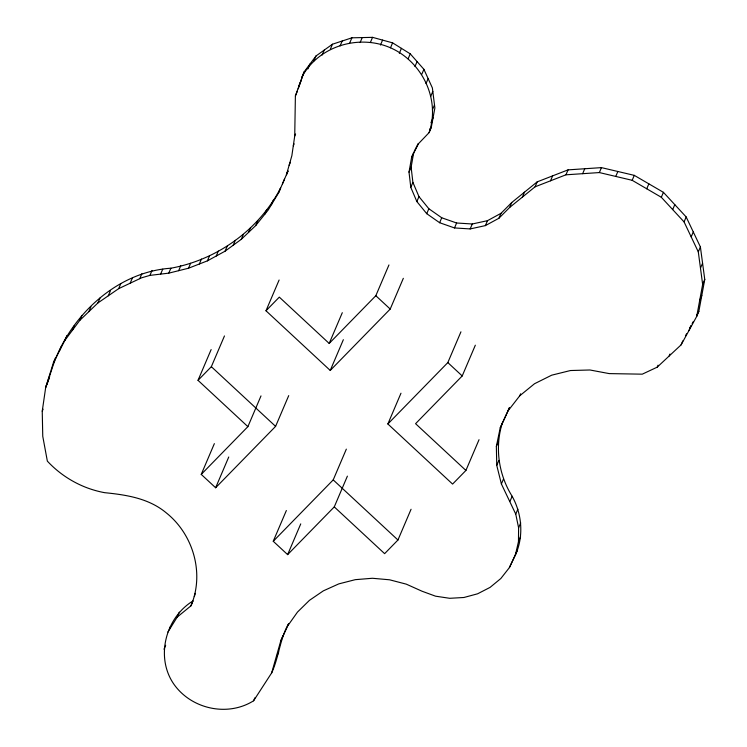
<?xml version="1.0" encoding="UTF-8"?>
<svg xmlns="http://www.w3.org/2000/svg" width="747" height="747" viewBox="0 0 747 747"><rect width="100%" height="100%" fill="white"/><g stroke="black" fill="none" stroke-linecap="round" stroke-linejoin="round"><path stroke-width="1.12" d="M167.907 632.046L177.207 617.087L190.933 605.854L193.034 600.915C165.89 617.433 155.385 656.221 173.22 683.225C190.429 708.894 227.275 717.335 253.588 700.789L271.665 672.907L280.816 640.767L287.847 625.678L297.493 612.073L309.435 600.345L323.339 590.858L338.783 583.893L355.301 579.663L372.398 578.271L389.56 579.793L406.293 584.154L422.074 591.241L435.557 596.181L449.722 598.3L463.943 597.488L477.604 593.8L490.079 587.385L500.826 578.523L509.379 567.627L515.346 555.161L518.465 541.687L518.605 527.802L515.747 514.104L501.386 483.953L496.755 465.381L496.363 446.379L500.219 427.863L509.323 407.797M515.346 555.161C523.88 536.449 522.078 514.104 512.143 496.279C498.557 474.55 494.635 447.444 502.329 422.923M190.933 605.854C204.65 573.631 193.38 534.45 166.245 512.844C148.83 498.286 126.336 494.85 104.552 492.665A100.173 96.391 23.1 0 1 85.401 487.156C71.002 481.432 57.892 472.496 47.35 461.123L42.756 436.295L42.243 411.177L45.698 387.376L53.429 362.622L64.849 340.417L79.798 320.36L97.894 302.955L118.68 288.641L141.622 277.791L149.932 275.382L168.775 273.15L188.524 268.22L207.386 260.862L225.071 251.179L241.262 239.348L255.717 225.557L268.192 210.028L278.482 193.015L288.081 170.876L286.409 174.807L291.862 155.684L294.729 135.982L295.392 95.896L304.01 72.02L316.018 55.96L332.48 44.213L351.902 37.817L372.557 37.35L392.605 42.859L410.243 53.84L423.904 69.322L432.373 87.922L434.885 107.97L431.215 127.681L429.105 132.621L418.553 143.62L411.672 157.15L409.011 172.118L410.785 187.329L416.854 201.559L426.733 213.679L439.628 222.718L454.503 227.938L470.171 228.927L485.382 225.613L498.903 218.255L509.659 207.442L535.085 186.806L565.946 174.807L599.346 172.566L632.167 180.298L661.319 197.273L684.075 221.906L698.296 251.879L702.647 284.383L696.736 316.373L681.096 344.862L657.211 367.16L642.261 374.172L609.207 373.603L589.953 369.989L570.465 370.531L551.688 375.181L534.516 383.734L519.763 395.77L508.147 410.719L500.219 427.863M47.799 382.436L48.975 378.234M409.011 172.118L411.121 167.179L413.773 152.211L411.672 157.15M696.736 316.373L698.837 311.434L704.757 279.443L700.397 246.94L686.176 216.966L663.429 192.334L634.278 175.358L601.456 167.627L568.056 169.868L537.186 181.866L511.76 202.502L501.004 213.315L487.483 220.673L472.281 223.988L456.613 222.998L441.738 217.779L428.843 208.74L418.964 196.62L412.895 182.389L411.121 167.179M429.105 132.621C440.534 99.454 422.176 61.693 390.494 47.799C358.765 33.96 318.567 46.071 301.9 76.96M169.522 629.245L170.017 627.106M271.665 672.907C278.948 657.071 279.836 638.993 288.547 623.754M194.332 596.592L195.303 593.351M48.742 379.345L49.675 376.264M51.58 370.082C67.575 318.175 115.15 272.029 170.886 268.21C217.097 259.769 258.901 229.936 280.592 188.076L278.482 193.015M298.221 88.856L304.01 72.02M53.429 362.622L55.539 357.682M59.144 351.52L61.254 346.58M51.244 371.119L45.698 387.376L47.378 383.416M64.849 340.417L66.959 335.478M72.328 330.389L74.429 325.449M79.798 320.36L81.909 315.421M42.243 411.177L43.083 409.197M88.846 311.658L90.957 306.718M97.894 302.955L100.005 298.016M108.287 295.793L110.388 290.854M118.68 288.641L120.781 283.701M130.155 283.216L132.256 278.276M139.764 278.668L141.874 273.729M149.932 275.382L152.033 270.442M160.624 274.112L162.734 269.172M168.775 273.15L170.886 268.21M178.654 270.685L180.755 265.745M188.524 268.22L190.625 263.28M199.346 263.999L201.447 259.06M207.386 260.862L209.496 255.922M216.228 256.025L218.339 251.085M225.071 251.179L227.172 246.239M298.651 86.428L300.752 81.488M295.392 95.896L297.502 90.957M307.904 68.929L310.014 63.99M233.167 245.268L235.277 240.329M313.917 60.899L316.018 55.96M241.262 239.348L243.373 234.409M322.144 55.026L324.245 50.086M248.49 232.457L250.6 227.518M330.37 49.153L332.48 44.213M255.717 225.557L257.827 220.617M294.729 135.982L295.579 134.002M293.3 145.833L294.141 143.863M264.625 214.473L266.735 209.534M271.366 204.781L273.467 199.841M289.136 165.246L290.406 162.286M340.081 45.95L342.191 41.01M288.715 395.621L275.596 426.369L215.631 487.754L201.242 474.392L247.892 426.649L198.02 380.335L211.14 349.577M282.45 183.911L284.551 178.972M198.02 380.335L211.345 366.693L224.464 335.935M349.792 42.756L351.902 37.817M360.119 42.523L362.23 37.583M370.447 42.29L372.557 37.35M403.333 278.314L390.214 309.062L330.239 370.447L265.988 310.771L279.107 280.013M380.475 45.044L382.576 40.105M201.242 474.392L214.361 443.634M390.494 47.799L392.605 42.859M399.318 53.289L401.419 48.35M215.631 487.754L228.75 456.996M247.892 426.649L261.002 395.901M408.133 58.78L410.243 53.84M177.207 617.087L179.308 612.148M163.976 649.208L165.666 645.259M414.968 66.52L417.078 61.581M421.803 74.261L423.904 69.322M426.033 83.561L428.143 78.622M430.702 96.391L432.812 91.451M265.988 310.771L279.313 297.129L329.184 343.443L342.303 312.694M432.392 109.865L434.502 104.925M430.935 122.769L433.045 117.83M330.239 370.447L343.359 339.689M410.785 187.329L412.895 182.389M329.184 343.443L375.825 295.709L388.944 264.952M416.854 201.559L418.964 196.62M347.392 476.138L334.273 506.896L287.632 554.629L273.243 541.267L286.362 510.518M426.733 213.679L428.843 208.74M287.632 554.629L300.752 523.88M439.628 222.718L441.738 217.779M273.243 541.267L333.218 479.891L346.337 449.134M454.503 227.938L456.613 222.998M253.588 700.789L254.858 697.829M280.816 640.767L282.917 635.828M287.847 625.678L288.697 623.708M276.586 656.884L278.687 651.944M470.171 228.927L472.281 223.988M479.032 439.694L465.913 470.451L452.589 484.084L387.861 423.969L400.98 393.211M485.382 225.613L487.483 220.673M498.903 218.255L501.004 213.315M509.659 207.442L511.76 202.502M387.861 423.969L447.827 362.584L460.946 331.827M522.368 197.124L524.478 192.184M535.085 186.806L537.186 181.866M465.913 470.451L415.575 423.689L462.216 375.946L475.335 345.189M550.511 180.811L552.621 175.872M334.273 506.896L384.621 553.658L397.946 540.016L411.065 509.258M565.946 174.807L568.056 169.868M582.651 173.687L584.752 168.747M599.346 172.566L601.456 167.627M508.147 410.719L509.417 407.759M496.363 446.379L498.473 441.44M519.763 395.77L520.603 393.8M615.761 176.432L617.862 171.493M496.755 465.381L498.865 460.441M501.386 483.953L503.497 479.014M632.167 180.298L634.278 175.358M510.033 501.218L512.143 496.279M646.743 188.786L648.854 183.846M515.747 514.104L517.858 509.165M518.605 527.802L520.706 522.863M661.319 197.273L663.429 192.334M518.465 541.687L520.575 536.748M509.379 567.627L517.447 550.222M672.692 209.59L674.802 204.65M684.075 221.906L686.176 216.966M691.18 236.892L693.291 231.953M698.296 251.879L700.397 246.94M657.211 367.16L658.051 365.18M700.471 268.126L702.582 263.187M669.153 356.011L669.994 354.031M702.647 284.383L704.757 279.443M699.696 300.378L701.797 295.438M681.096 344.862L682.786 340.903M688.921 330.622L691.022 325.683L689.911 327.709M414.268 151.249L418.199 143.517M685.438 335.851L686.558 333.816M692.142 323.647L693.253 321.612M696.606 315.505L698.837 311.434M429.702 129.259L431.215 127.681M375.825 295.709L390.214 309.062M447.827 362.584L462.216 375.946M211.345 366.693L275.596 426.369M333.218 479.891L397.946 540.016"/></g></svg>
